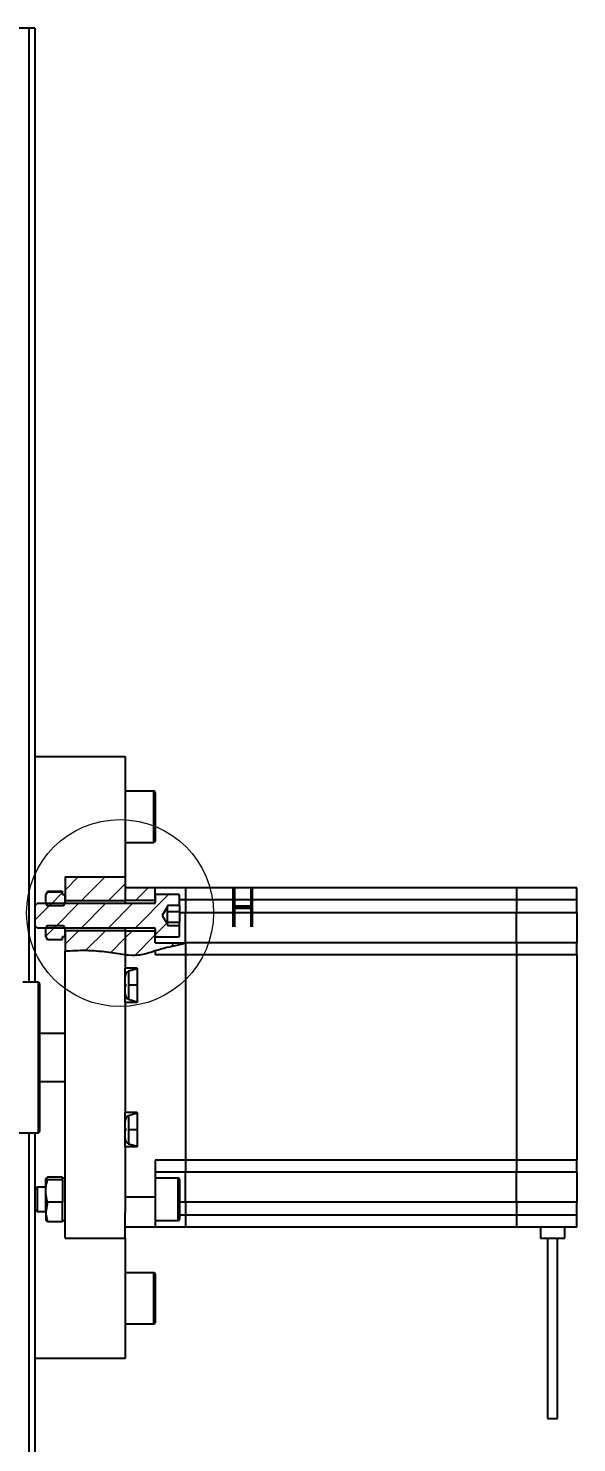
# Model space of a CAD drawing. Header units: millimetres. Extents: x -190 to 12889, y -227 to 3957.
# Drawn here: x 3645.9 to 3737, y 1946.6 to 2181.6 of the extents above; entities that cross this region are included whole.
import ezdxf

# ---------------------------------------------------------------- set-up
doc = ezdxf.new("R2010")
doc.units = ezdxf.units.MM
doc.header["$LTSCALE"] = 0.7
doc.layers.get('0').update_dxf_attribs({"color": 255})
doc.styles.add('SLDTEXTSTYLE0', font='TXT', dxfattribs={"width": 0.75})
pattern_1 = [(45, (1644.21, 1404.6198), (-2.245064, 2.245064), [])]

msp = doc.modelspace()

# ---------------------------------------------------------------- hatches: boundary and pattern name
at = {"linetype": 'Continuous', "lineweight": 18}
h = msp.add_hatch(dxfattribs=at)
h.set_pattern_fill('ANSI31', style=0)
h.set_pattern_definition(pattern_1)
h.paths.add_polyline_path([(3651.9683, 2040.5755), (3651.9683, 2036.6455), (3661.9683, 2036.6455), (3661.9683, 2040.5755)], flags=0)
h = msp.add_hatch(dxfattribs=at)
h.set_pattern_fill('ANSI31', style=0)
h.set_pattern_definition(pattern_1)
edge = h.paths.add_edge_path(flags=0)
edge.add_line((3646.9683, 2035.7555), (3646.9683, 2032.5355))
edge.add_line((3646.9683, 2032.5355), (3647.3583, 2032.1455))
edge.add_line((3647.3583, 2032.1455), (3666.7683, 2032.1455))
edge.add_arc((3666.7683, 2031.9455), 0.2, 0, 90, ccw=False)
edge.add_line((3666.9683, 2031.9455), (3666.9683, 2030.6455))
edge.add_line((3666.9683, 2030.6455), (3670.7683, 2030.6455))
edge.add_arc((3670.7683, 2030.8455), 0.2, 270, 360)
edge.add_line((3670.9683, 2030.8455), (3670.9683, 2032.4841))
edge.add_line((3670.9683, 2032.4841), (3668.9683, 2032.4841))
edge.add_line((3668.9683, 2032.4841), (3668.9683, 2032.61))
edge.add_line((3668.9683, 2032.61), (3668.0818, 2034.1455))
edge.add_line((3668.0818, 2034.1455), (3668.9683, 2035.681))
edge.add_line((3668.9683, 2035.681), (3668.9683, 2035.8068))
edge.add_line((3668.9683, 2035.8068), (3670.9683, 2035.8068))
edge.add_line((3670.9683, 2035.8068), (3670.9683, 2037.4455))
edge.add_arc((3670.7683, 2037.4455), 0.2, 0, 90)
edge.add_line((3670.7683, 2037.6455), (3666.9683, 2037.6455))
edge.add_line((3666.9683, 2037.6455), (3666.9683, 2036.3455))
edge.add_arc((3666.7683, 2036.3455), 0.2, 270, 360, ccw=False)
edge.add_line((3666.7683, 2036.1455), (3647.3583, 2036.1455))
edge.add_line((3647.3583, 2036.1455), (3646.9683, 2035.7555))
h = msp.add_hatch(dxfattribs=at)
h.set_pattern_fill('ANSI31', style=0)
h.set_pattern_definition(pattern_1)
h.paths.add_polyline_path([(3649.0341, 2038.1058), (3648.7683, 2037.6455), (3648.7683, 2036.1455), (3649.0134, 2035.7955), (3651.6979, 2035.7955), (3651.9429, 2036.1455), (3651.9683, 2036.1455), (3651.9683, 2037.6455), (3651.5683, 2037.6455), (3651.5683, 2038.1058)], flags=0)
h = msp.add_hatch(dxfattribs=at)
h.set_pattern_fill('ANSI31', style=0)
h.set_pattern_definition(pattern_1)
h.paths.add_polyline_path([(3666.9683, 2038.7617), (3661.9683, 2038.7617), (3661.9683, 2036.6455), (3666.9683, 2036.6455)], flags=0)
h = msp.add_hatch(dxfattribs=at)
h.set_pattern_fill('ANSI31', style=0)
h.set_pattern_definition(pattern_1)
h.paths.add_polyline_path([(3649.0341, 2030.1851), (3651.5683, 2030.1851), (3651.5683, 2030.6455), (3651.9683, 2030.6455), (3651.9683, 2032.1455), (3651.9429, 2032.1455), (3651.6979, 2032.4955), (3649.0134, 2032.4955), (3648.7683, 2032.1455), (3648.7683, 2030.6455)], flags=0)
h = msp.add_hatch(dxfattribs=at)
h.set_pattern_fill('ANSI31', style=0)
h.set_pattern_definition(pattern_1)
edge = h.paths.add_edge_path(flags=0)
edge.add_line((3651.9683, 2031.6455), (3651.9683, 2028.2185))
edge.add_spline(control_points=[(3651.9683, 2028.2185), (3653.8393, 2028.3336), (3657.1556, 2028.4732), (3660.558, 2027.7754), (3661.9683, 2027.6456)], knot_values=[0.60023761, 0.60023761, 0.60023761, 0.60023761, 0.67196142, 0.72536343, 0.72536343, 0.72536343, 0.72536343], weights=[1, 1, 1, 1, 1], degree=3, periodic=0)
edge.add_line((3661.9683, 2027.6456), (3661.9683, 2031.6455))
edge.add_line((3661.9683, 2031.6455), (3651.9683, 2031.6455))
h = msp.add_hatch(dxfattribs=at)
h.set_pattern_fill('ANSI31', style=0)
h.set_pattern_definition(pattern_1)
edge = h.paths.add_edge_path(flags=0)
edge.add_line((3666.9683, 2029.6485), (3666.9683, 2031.6455))
edge.add_line((3666.9683, 2031.6455), (3661.9683, 2031.6455))
edge.add_line((3661.9683, 2031.6455), (3661.9683, 2027.6456))
edge.add_spline(control_points=[(3661.9683, 2027.6456), (3662.8673, 2027.5629), (3665.0858, 2027.5267), (3668.0684, 2028.8889), (3670.9767, 2029.2471), (3671.9661, 2029.6485)], knot_values=[0.72536343, 0.72536343, 0.72536343, 0.72536343, 0.75940054, 0.81098657, 0.85197508, 0.85197508, 0.85197508, 0.85197508], weights=[1, 1, 1, 1, 1, 1], degree=3, periodic=0)
edge.add_line((3671.9661, 2029.6485), (3666.9683, 2029.6485))

# ---------------------------------------------------------------- linework, layer by layer
at = {"color": 7, "linetype": 'Continuous', "lineweight": 25}
for p, q in [((3645.9683, 2181.5755), (3639.9683, 2181.5755)), ((3646.9683, 2181.5755), (3645.9683, 2181.5755)), ((3646.9683, 2181.5755), (3646.9683, 2035.7555)), ((3646.9683, 2060.5755), (3661.9683, 2060.5755)), ((3661.9683, 2060.5755), (3661.9683, 2040.5755)), ((3666.7183, 2054.8255), (3661.9683, 2054.8255)), ((3666.9683, 2054.5755), (3666.9683, 2054.2724)), ((3666.9683, 2054.2724), (3666.9683, 2046.5755)), ((3661.9683, 2046.3255), (3666.7183, 2046.3255)), ((3651.9683, 2040.5755), (3661.9683, 2040.5755)), ((3651.9683, 2040.5755), (3651.9683, 2036.6455)), ((3661.9683, 2040.5755), (3661.9683, 2036.6455)), ((3649.0341, 2038.1058), (3648.7683, 2037.6455)), ((3648.7683, 2036.1455), (3648.7683, 2037.6455)), ((3649.0341, 2038.1058), (3649.0809, 2038.1842)), ((3649.0341, 2038.1058), (3651.5683, 2038.1058)), ((3651.5683, 2038.1842), (3649.0809, 2038.1842)), ((3651.5683, 2038.1842), (3651.5683, 2038.1058)), ((3651.5683, 2037.6455), (3651.5683, 2038.1058)), ((3651.5683, 2037.6455), (3651.9683, 2037.6455)), ((3651.9683, 2036.1455), (3651.9683, 2037.6455)), ((3666.9683, 2038.7755), (3661.9683, 2038.7755)), ((3666.9683, 2038.7617), (3661.9683, 2038.7617)), ((3661.9683, 2038.7617), (3661.9683, 2036.6455)), ((3666.9683, 2038.7755), (3666.9683, 2038.7617)), ((3671.9683, 2038.7755), (3666.9683, 2038.7755)), ((3666.9683, 2036.6455), (3666.9683, 2038.7617)), ((3670.7683, 2037.6455), (3666.9683, 2037.6455)), ((3666.9683, 2037.6455), (3666.9683, 2036.3455)), ((3671.9683, 2038.7755), (3671.9683, 2036.7755)), ((3671.9783, 2038.7255), (3671.9683, 2038.7255)), ((3726.9583, 2038.7755), (3671.9783, 2038.7755)), ((3671.9783, 2038.7755), (3671.9783, 2036.7755)), ((3726.9583, 2038.7755), (3726.9583, 2036.7755)), ((3726.9583, 2038.7255), (3726.9683, 2038.7255)), ((3736.9683, 2038.7755), (3726.9683, 2038.7755)), ((3726.9683, 2038.7755), (3726.9683, 2036.7755)), ((3736.9683, 2036.7755), (3736.9683, 2038.7755)), ((3646.9683, 2035.7555), (3647.3583, 2036.1455)), ((3646.9683, 2035.7555), (3646.9683, 2032.5355)), ((3666.7683, 2036.1455), (3647.3583, 2036.1455)), ((3648.7683, 2036.1455), (3649.0134, 2035.7955)), ((3651.6979, 2035.7955), (3649.0134, 2035.7955)), ((3651.6979, 2035.7955), (3651.9429, 2036.1455)), ((3651.9429, 2036.1455), (3651.9683, 2036.1455)), ((3651.9683, 2036.6455), (3661.9683, 2036.6455)), ((3661.9683, 2036.6455), (3661.9683, 2036.1455)), ((3666.9683, 2036.6455), (3661.9683, 2036.6455)), ((3668.9683, 2035.681), (3668.0818, 2034.1455)), ((3670.9683, 2035.8068), (3668.9683, 2035.8068)), ((3668.9683, 2035.8068), (3668.9683, 2035.681)), ((3668.9683, 2035.3628), (3668.9683, 2035.681)), ((3668.9683, 2033.9437), (3668.9683, 2035.3628)), ((3670.9683, 2035.8068), (3670.9683, 2037.4455)), ((3670.9683, 2035.8068), (3670.9683, 2034.8225)), ((3671.9683, 2036.7755), (3671.9683, 2034.6255)), ((3671.9783, 2036.7755), (3671.9683, 2036.7755)), ((3726.9583, 2036.7755), (3671.9783, 2036.7755)), ((3671.9783, 2036.7755), (3671.9783, 2034.6255)), ((3726.9583, 2036.7755), (3726.9583, 2034.6255)), ((3726.9583, 2036.7755), (3726.9683, 2036.7755)), ((3736.9683, 2036.7755), (3726.9683, 2036.7755)), ((3726.9683, 2036.7755), (3726.9683, 2034.6255)), ((3736.9683, 2034.6255), (3736.9683, 2036.7755)), ((3668.0818, 2034.1455), (3668.9683, 2032.61)), ((3668.9683, 2034.8225), (3670.9683, 2034.8225)), ((3668.9683, 2032.7263), (3668.9683, 2033.9437)), ((3668.9683, 2033.0648), (3670.9683, 2033.0648)), ((3670.9683, 2034.8225), (3670.9683, 2033.0648)), ((3670.9683, 2032.4841), (3670.9683, 2033.0648)), ((3671.9683, 2029.6255), (3671.9683, 2034.6255)), ((3671.9783, 2034.6255), (3671.9683, 2034.6255)), ((3726.9583, 2034.6255), (3671.9783, 2034.6255)), ((3671.9783, 2029.6255), (3671.9783, 2034.6255)), ((3726.9583, 2029.6255), (3726.9583, 2034.6255)), ((3726.9583, 2034.6255), (3726.9683, 2034.6255)), ((3736.9683, 2034.6255), (3726.9683, 2034.6255)), ((3726.9683, 2029.6255), (3726.9683, 2034.6255)), ((3736.9683, 2034.6255), (3736.9683, 2029.6255)), ((3647.3583, 2032.1455), (3646.9683, 2032.5355)), ((3646.9683, 2032.5355), (3646.9683, 2023.0755)), ((3647.3583, 2032.1455), (3666.7683, 2032.1455)), ((3649.0134, 2032.4955), (3648.7683, 2032.1455)), ((3648.7683, 2030.6455), (3648.7683, 2032.1455)), ((3648.7683, 2030.6455), (3649.0341, 2030.1851)), ((3649.0134, 2032.4955), (3651.6979, 2032.4955)), ((3651.9683, 2030.6455), (3651.5683, 2030.6455)), ((3651.5683, 2030.1851), (3651.5683, 2030.6455)), ((3651.9429, 2032.1455), (3651.6979, 2032.4955)), ((3651.9683, 2032.1455), (3651.9429, 2032.1455)), ((3651.9683, 2030.6455), (3651.9683, 2032.1455)), ((3661.9683, 2031.6455), (3651.9683, 2031.6455)), ((3651.9683, 2031.6455), (3651.9683, 2028.2185)), ((3661.9683, 2032.1455), (3661.9683, 2031.6455)), ((3661.9683, 2031.6455), (3661.9683, 2027.6456)), ((3661.9683, 2031.6455), (3666.9683, 2031.6455)), ((3666.9683, 2031.9455), (3666.9683, 2030.6455)), ((3666.9683, 2029.6485), (3666.9683, 2031.6455)), ((3666.9683, 2030.6455), (3670.7683, 2030.6455)), ((3668.9683, 2032.61), (3668.9683, 2032.7263)), ((3668.9683, 2032.61), (3668.9683, 2032.4841)), ((3668.9683, 2032.4841), (3670.9683, 2032.4841)), ((3670.9683, 2030.8455), (3670.9683, 2032.4841)), ((3649.0341, 2030.1851), (3651.5683, 2030.1851)), ((3651.9683, 1980.5755), (3651.9683, 2028.2185)), ((3666.9683, 2029.6485), (3671.9661, 2029.6485)), ((3666.9683, 2028.3374), (3666.9683, 2027.6255)), ((3671.9683, 2029.6255), (3671.9082, 2029.6255)), ((3671.9683, 2029.6255), (3671.9683, 2027.6255)), ((3671.9783, 2029.5755), (3671.9683, 2029.5755)), ((3726.9583, 2029.6255), (3671.9783, 2029.6255)), ((3671.9783, 2029.6255), (3671.9783, 2027.6255)), ((3726.9583, 2029.6255), (3726.9583, 2027.6255)), ((3726.9583, 2029.5755), (3726.9683, 2029.5755)), ((3726.9683, 2029.6255), (3726.9683, 2027.6255)), ((3736.9683, 2029.6255), (3726.9683, 2029.6255)), ((3736.9683, 2027.6255), (3736.9683, 2029.6255)), ((3661.9683, 2027.6456), (3661.9683, 2025.4255)), ((3671.9683, 2027.6255), (3666.9683, 2027.6255)), ((3671.9683, 2027.6255), (3671.9683, 1993.5255)), ((3671.9783, 2027.6255), (3671.9683, 2027.6255)), ((3726.9583, 2027.6255), (3671.9783, 2027.6255)), ((3671.9783, 2027.6255), (3671.9783, 1993.5255)), ((3726.9583, 2027.6255), (3726.9583, 1993.5255)), ((3726.9583, 2027.6255), (3726.9683, 2027.6255)), ((3736.9683, 2027.6255), (3726.9683, 2027.6255)), ((3726.9683, 2027.6255), (3726.9683, 1993.5255)), ((3736.9683, 2027.6255), (3736.9683, 1993.5255)), ((3661.9683, 2019.7255), (3661.9683, 2025.4255)), ((3663.9683, 2025.4255), (3661.9683, 2025.4255)), ((3662.026, 2024.3422), (3661.9683, 2024.005)), ((3661.9683, 2024.005), (3662.026, 2024.3422)), ((3662.026, 2024.3535), (3662.026, 2024.3422)), ((3663.9683, 2025.3215), (3662.5166, 2024.9079)), ((3663.9683, 2025.4255), (3663.9683, 2019.7255)), ((3647.5683, 2023.0755), (3644.9522, 2023.0755)), ((3647.7683, 2022.8755), (3647.5683, 2023.0755)), ((3647.5683, 2009.09), (3647.5683, 2023.0755)), ((3647.7683, 2009.1138), (3647.7683, 2022.8755)), ((3661.9683, 2022.7755), (3662.026, 2022.7755)), ((3662.026, 2022.3755), (3661.9683, 2022.3755)), ((3662.026, 2020.8087), (3661.9683, 2021.1459)), ((3661.9683, 2021.1459), (3662.026, 2020.8087)), ((3662.026, 2022.7755), (3662.026, 2022.3755)), ((3663.9683, 2022.5755), (3662.5166, 2022.5755)), ((3663.9683, 2019.7255), (3661.9683, 2019.7255)), ((3661.9683, 2019.7255), (3661.9683, 2001.4255)), ((3662.026, 2020.8087), (3662.026, 2020.7975)), ((3662.5166, 2020.243), (3663.9683, 2019.8294)), ((3651.9683, 2014.5755), (3647.7683, 2014.5755)), ((3647.5683, 1998.0755), (3647.5683, 2009.09)), ((3647.7683, 1998.2755), (3647.7683, 2009.1138)), ((3647.7683, 2006.5755), (3651.9683, 2006.5755)), ((3661.9683, 1995.7255), (3661.9683, 2001.4255)), ((3663.9683, 2001.4255), (3661.9683, 2001.4255)), ((3662.026, 2000.3422), (3661.9683, 2000.005)), ((3661.9683, 2000.005), (3662.026, 2000.3422)), ((3662.026, 2000.3535), (3662.026, 2000.3422)), ((3663.9683, 2001.3215), (3662.5166, 2000.9079)), ((3663.9683, 2001.4255), (3663.9683, 1995.7255)), ((3639.7683, 1998.0755), (3647.5683, 1998.0755)), ((3646.9683, 1998.0755), (3646.9683, 1988.6155)), ((3647.5683, 1998.0755), (3647.7683, 1998.2755)), ((3661.9683, 1998.7755), (3662.026, 1998.7755)), ((3662.026, 1998.3755), (3661.9683, 1998.3755)), ((3662.026, 1998.7755), (3662.026, 1998.3755)), ((3663.9683, 1998.5755), (3662.5166, 1998.5755)), ((3662.026, 1996.8087), (3661.9683, 1997.1459)), ((3661.9683, 1997.1459), (3662.026, 1996.8087)), ((3661.9683, 1995.7255), (3661.9683, 1987.3755)), ((3663.9683, 1995.7255), (3661.9683, 1995.7255)), ((3662.026, 1996.8087), (3662.026, 1996.7975)), ((3662.5166, 1996.243), (3663.9683, 1995.8294)), ((3671.9683, 1993.5255), (3666.9683, 1993.5255)), ((3666.9683, 1993.5255), (3666.9683, 1987.3755)), ((3671.9683, 1993.5255), (3671.9683, 1991.5255)), ((3671.9783, 1993.5255), (3671.9683, 1993.5255)), ((3726.9583, 1993.5255), (3671.9783, 1993.5255)), ((3671.9783, 1993.5255), (3671.9783, 1991.5255)), ((3726.9583, 1993.5255), (3726.9583, 1991.5255)), ((3726.9583, 1993.5255), (3726.9683, 1993.5255)), ((3736.9683, 1993.5255), (3726.9683, 1993.5255)), ((3726.9683, 1993.5255), (3726.9683, 1991.5255)), ((3736.9683, 1991.5255), (3736.9683, 1993.5255)), ((3649.0809, 1990.7179), (3648.7683, 1990.4814)), ((3648.7683, 1988.3887), (3648.7683, 1990.4814)), ((3651.5683, 1990.7179), (3649.0809, 1990.7179)), ((3651.5683, 1990.4814), (3651.5683, 1990.7179)), ((3651.9683, 1990.5055), (3651.5683, 1990.5055)), ((3651.5683, 1990.2449), (3651.5683, 1990.4814)), ((3671.9683, 1991.5255), (3666.9683, 1991.5255)), ((3670.7683, 1990.5055), (3666.9683, 1990.5055)), ((3671.9783, 1991.5755), (3671.9683, 1991.5755)), ((3671.9683, 1986.5255), (3671.9683, 1991.5255)), ((3726.9583, 1991.5255), (3671.9783, 1991.5255)), ((3671.9783, 1986.5255), (3671.9783, 1991.5255)), ((3726.9583, 1991.5755), (3726.9683, 1991.5755)), ((3726.9583, 1986.5255), (3726.9583, 1991.5255)), ((3736.9683, 1991.5255), (3726.9683, 1991.5255)), ((3726.9683, 1986.5255), (3726.9683, 1991.5255)), ((3736.9683, 1991.5255), (3736.9683, 1986.5255)), ((3647.3583, 1989.0055), (3646.9683, 1988.6155)), ((3646.9683, 1988.6155), (3646.9683, 1985.3955)), ((3648.7683, 1989.0055), (3647.3583, 1989.0055)), ((3647.3583, 1989.0055), (3647.3583, 1985.0055)), ((3648.7683, 1984.9127), (3648.7683, 1988.3887)), ((3651.5683, 1990.2449), (3649.0809, 1990.2449)), ((3651.5683, 1990.2449), (3651.5683, 1988.3887)), ((3651.5683, 1988.3887), (3651.5683, 1986.5324)), ((3670.9683, 1990.3055), (3670.9683, 1990.0554)), ((3670.9683, 1990.0554), (3670.9683, 1983.7055)), ((3649.0809, 1986.5324), (3648.7683, 1984.9127)), ((3651.5683, 1986.5324), (3649.0809, 1986.5324)), ((3651.5683, 1984.9127), (3651.5683, 1986.5324)), ((3661.9683, 1987.3755), (3661.9683, 1984.824)), ((3666.9683, 1987.3755), (3661.9683, 1987.3755)), ((3666.9683, 1987.3755), (3666.9683, 1982.3755)), ((3671.9783, 1986.5255), (3671.9683, 1986.5255)), ((3671.9683, 1986.5255), (3671.9683, 1984.3755)), ((3726.9583, 1986.5255), (3671.9783, 1986.5255)), ((3671.9783, 1986.5255), (3671.9783, 1984.3755)), ((3726.9583, 1986.5255), (3726.9683, 1986.5255)), ((3726.9583, 1986.5255), (3726.9583, 1984.3755)), ((3736.9683, 1986.5255), (3726.9683, 1986.5255)), ((3726.9683, 1986.5255), (3726.9683, 1984.3755)), ((3736.9683, 1984.3755), (3736.9683, 1986.5255)), ((3646.9683, 1985.3955), (3647.3583, 1985.0055)), ((3646.9683, 1985.3955), (3646.9683, 1781.5755)), ((3647.3583, 1985.0055), (3648.7683, 1985.0055)), ((3648.7683, 1984.9127), (3648.7683, 1983.5058)), ((3649.0809, 1983.293), (3648.7683, 1983.5295)), ((3651.5683, 1983.293), (3651.5683, 1984.9127)), ((3651.5683, 1983.5055), (3651.9683, 1983.5055)), ((3661.9683, 1980.5755), (3661.9683, 1984.824)), ((3666.9683, 1983.5055), (3670.7683, 1983.5055)), ((3671.9683, 1984.3755), (3671.9683, 1982.3755)), ((3671.9783, 1984.3755), (3671.9683, 1984.3755)), ((3726.9583, 1984.3755), (3671.9783, 1984.3755)), ((3671.9783, 1984.3755), (3671.9783, 1982.3755)), ((3726.9583, 1984.3755), (3726.9583, 1982.3755)), ((3726.9583, 1984.3755), (3726.9683, 1984.3755)), ((3736.9683, 1984.3755), (3726.9683, 1984.3755)), ((3726.9683, 1984.3755), (3726.9683, 1982.3755)), ((3736.9683, 1982.3755), (3736.9683, 1984.3755)), ((3651.5683, 1983.293), (3649.0809, 1983.293)), ((3666.9683, 1982.3755), (3661.9683, 1982.3755)), ((3671.9683, 1982.3755), (3666.9683, 1982.3755)), ((3671.9783, 1982.4255), (3671.9683, 1982.4255)), ((3726.9583, 1982.3755), (3671.9783, 1982.3755)), ((3726.9583, 1982.4255), (3726.9683, 1982.4255)), ((3736.9683, 1982.3755), (3726.9683, 1982.3755)), ((3730.9683, 1982.3755), (3730.9683, 1980.5755)), ((3734.9683, 1980.5755), (3734.9683, 1982.3755)), ((3651.9683, 1980.5755), (3661.9683, 1980.5755)), ((3661.9683, 1980.5755), (3661.9683, 1960.5755)), ((3730.9683, 1980.5755), (3734.9683, 1980.5755)), ((3732.1383, 1980.5755), (3732.1383, 1950.5755)), ((3733.7983, 1950.5755), (3733.7983, 1980.5755)), ((3666.7183, 1974.8255), (3661.9683, 1974.8255)), ((3666.9683, 1974.5755), (3666.9683, 1974.2724)), ((3666.9683, 1974.2724), (3666.9683, 1966.5755)), ((3661.9683, 1966.3255), (3666.7183, 1966.3255)), ((3661.9683, 1960.5755), (3646.9683, 1960.5755)), ((3732.1383, 1950.5755), (3732.9683, 1950.5755)), ((3732.9683, 1950.5755), (3733.7983, 1950.5755))]:
    msp.add_line(p, q, dxfattribs=at)
at = {"color": 8, "linetype": 'Continuous', "lineweight": 25}
for p, q in [((3645.9683, 2181.5755), (3645.9683, 2023.0755)), ((3666.7183, 2054.5034), (3666.7183, 2054.8255)), ((3666.7183, 2046.3255), (3666.7183, 2054.5034)), ((3671.9683, 2036.7755), (3670.9683, 2036.7755)), ((3671.9683, 2034.6255), (3670.9683, 2034.6255)), ((3645.9683, 1998.0755), (3645.9683, 1781.5755)), ((3670.7683, 1990.2402), (3670.7683, 1990.5055)), ((3670.7683, 1983.5055), (3670.7683, 1990.2402)), ((3671.9683, 1986.5255), (3670.9683, 1986.5255)), ((3671.9683, 1984.3755), (3670.9683, 1984.3755)), ((3666.7183, 1974.5034), (3666.7183, 1974.8255)), ((3666.7183, 1966.3255), (3666.7183, 1974.5034))]:
    msp.add_line(p, q, dxfattribs=at)
at = {"color": 7, "linetype": 'Continuous', "lineweight": 18}
msp.add_circle((3661.1051, 2034.5749), 15.5324, dxfattribs=at)
at = {"color": 7, "linetype": 'Continuous', "lineweight": 25}
for centre, radius, start, end in [((3666.7183, 2054.5755), 0.25, 0, 90), ((3666.7183, 2046.5755), 0.25, 270, 0), ((3670.7683, 2037.4455), 0.2, 0, 90), ((3666.7683, 2036.3455), 0.2, 270, 0), ((3666.7683, 2031.9455), 0.2, 0, 90), ((3670.7683, 2030.8455), 0.2, 270, 0), ((3662.9683, 2024.0189), 1, 116.839693, 160.453919), ((3662.9683, 2021.132), 1, 199.546081, 243.160398), ((3662.9683, 2000.0189), 1, 116.839693, 160.453919), ((3662.9683, 1997.132), 1, 199.546081, 243.160398), ((3670.7683, 1990.3055), 0.2, 0, 90), ((3670.7683, 1983.7055), 0.2, 270, 0), ((3666.7183, 1974.5755), 0.25, 0, 90), ((3666.7183, 1966.5755), 0.25, 270, 0)]:
    msp.add_arc(centre, radius, start, end, dxfattribs=at)
for points, knots in [([(3661.9683, 2027.6456), (3660.9556, 2027.7914), (3658.7816, 2028.1044), (3655.4403, 2028.4255), (3653.1177, 2028.287), (3651.9683, 2028.2185)], [0, 0, 0, 0, 0.3058109, 0.65647562, 1, 1, 1, 1]), ([(3661.9683, 2027.6456), (3662.6952, 2027.5996), (3664.1359, 2027.5085), (3665.7965, 2027.9505), (3666.7195, 2028.2553), (3666.9683, 2028.3374)], [0, 0, 0, 0, 0.426560246, 0.845392682, 1, 1, 1, 1]), ([(3666.9683, 2028.3374), (3667.598, 2028.5335), (3668.8634, 2028.9275), (3670.349, 2029.1726), (3671.2633, 2029.4078), (3671.6188, 2029.5186), (3671.8337, 2029.5963), (3671.9032, 2029.6235), (3671.9073, 2029.6251), (3671.9082, 2029.6255)], [0, 0, 0, 0, 0.34967868, 0.70279146, 0.79212569, 0.88206801, 0.93368198, 0.98569251, 1, 1, 1, 1]), ([(3648.7683, 1990.4814), (3648.7687, 1990.4758), (3648.7731, 1990.3959), (3648.9326, 1990.3177), (3649.0809, 1990.2449)], [0, 0, 0, 0, 0.07017422, 1, 1, 1, 1]), ([(3648.7683, 1988.3887), (3648.773, 1988.5574), (3648.7903, 1989.1857), (3648.9582, 1989.7975), (3649.0809, 1990.2449)], [0, 0, 0, 0, 0.268633605, 1, 1, 1, 1]), ([(3649.0809, 1986.5324), (3649.0338, 1986.6883), (3648.8505, 1987.2933), (3648.8034, 1987.9219), (3648.7683, 1988.3887)], [0, 0, 0, 0, 0.25755135, 1, 1, 1, 1]), ([(3648.7683, 1984.9127), (3648.7687, 1984.8743), (3648.7731, 1984.3274), (3648.9326, 1983.7914), (3649.0809, 1983.293)], [0, 0, 0, 0, 0.07017422, 1, 1, 1, 1])]:
    msp.add_open_spline(points, degree=3, knots=knots, dxfattribs=at)
at = {"color": 8, "linetype": 'Continuous', "lineweight": 25}
for points, knots in [([(3662.5166, 2024.9109), (3662.5166, 2024.911), (3662.5166, 2024.9703), (3662.5166, 2024.762), (3662.5166, 2024.2773), (3662.5166, 2023.4907), (3662.5166, 2022.8805), (3662.5166, 2022.5755)], [0, 0, 0, 0, 0.00015844, 0.25011883, 0.50007922, 0.75003961, 1, 1, 1, 1]), ([(3662.5166, 2022.5755), (3662.5166, 2022.2704), (3662.5166, 2021.6602), (3662.5166, 2020.8736), (3662.5166, 2020.3889), (3662.5166, 2020.1806), (3662.5166, 2020.2399), (3662.5166, 2020.24)], [0, 0, 0, 0, 0.24996039, 0.49992078, 0.74988117, 0.99984156, 1, 1, 1, 1]), ([(3662.5166, 2000.9109), (3662.5166, 2000.911), (3662.5166, 2000.9703), (3662.5166, 2000.762), (3662.5166, 2000.2773), (3662.5166, 1999.4907), (3662.5166, 1998.8805), (3662.5166, 1998.5755)], [0, 0, 0, 0, 0.00015844, 0.25011883, 0.50007922, 0.75003961, 1, 1, 1, 1]), ([(3662.5166, 1998.5755), (3662.5166, 1998.2694), (3662.5166, 1997.6573), (3662.5166, 1996.8853), (3662.5166, 1996.3453), (3662.5166, 1996.2751), (3662.5166, 1996.24)], [0, 0, 0, 0, 0.250039623, 0.500079245, 0.750118868, 1, 1, 1, 1])]:
    msp.add_open_spline(points, degree=3, knots=knots, dxfattribs=at)

# ---------------------------------------------------------------- texts
at = {"color": 7, "linetype": 'Continuous', "lineweight": 18, "insert": (3679.1952, 2038.6081), "char_height": 6.35, "attachment_point": 1, "style": 'SLDTEXTSTYLE0'}
msp.add_mtext('H', dxfattribs=at)

doc.saveas('drawing.dxf')
